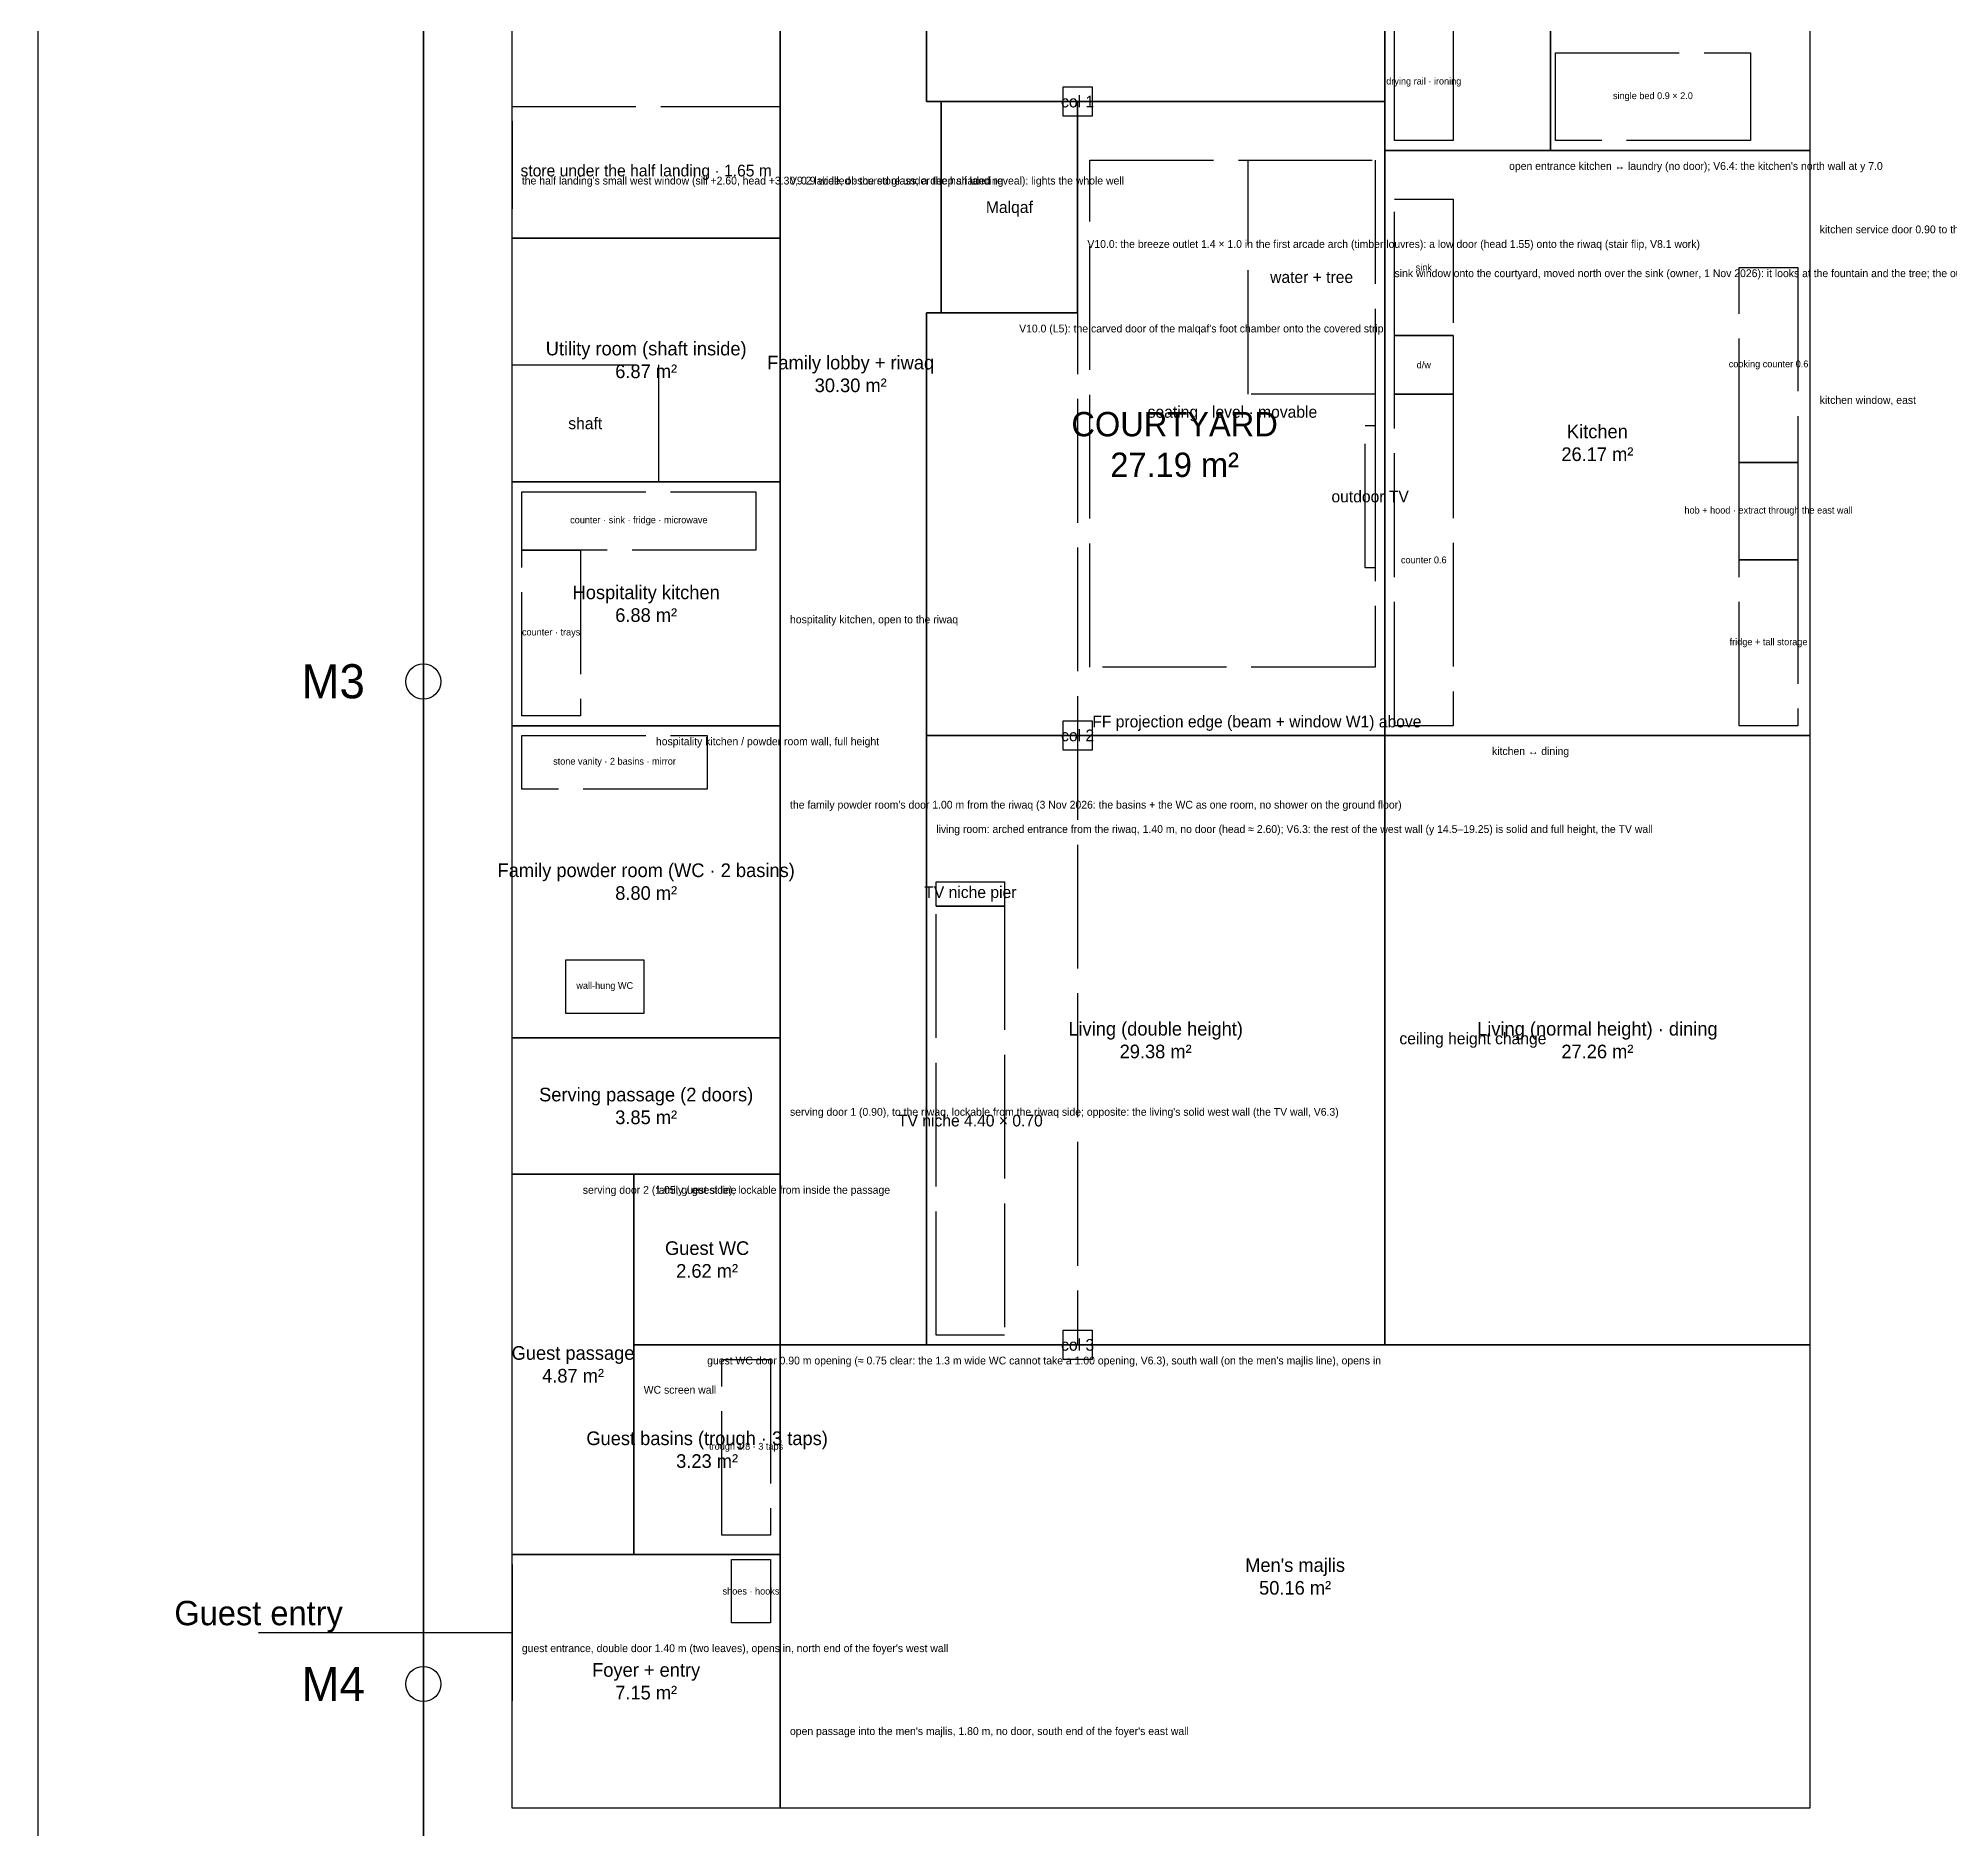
# Model space of a CAD drawing. Header units: metres. Extents: x -6.5 to 29.5, y -46.7 to 1.9.
# Drawn here: x -3.95 to 15.65, y -30.28 to -11.92 of the extents above; entities that cross this region are included whole.
import ezdxf

# ---------------------------------------------------------------- set-up
doc = ezdxf.new("R2010")
doc.units = ezdxf.units.M
doc.linetypes.add('DASHED', pattern=[1.524, 1.27, -0.254])
for name, color, linetype in [('AIR-TOWER', 4, 'CONTINUOUS'), ('BUILDING-OUTLINE', 1, 'CONTINUOUS'), ('COURTYARD', 150, 'CONTINUOUS'), ('DOORS', 1, 'CONTINUOUS'), ('ENTRIES', 30, 'CONTINUOUS'), ('FIXTURES', 8, 'DASHED'), ('MARKS', 4, 'DASHED'), ('OPENINGS', 6, 'CONTINUOUS'), ('ROOM-LABELS', 7, 'CONTINUOUS'), ('ROOMS-CIRC', 9, 'CONTINUOUS'), ('ROOMS-CORE', 252, 'CONTINUOUS'), ('ROOMS-FAMILY', 40, 'CONTINUOUS'), ('ROOMS-GUEST', 32, 'CONTINUOUS'), ('ROOMS-SERVICE', 140, 'CONTINUOUS'), ('SITE-DRIVEWAY', 5, 'CONTINUOUS'), ('SITE-ENVELOPE', 3, 'CONTINUOUS'), ('SITE-LAND', 8, 'CONTINUOUS'), ('SITE-PEGS', 94, 'CONTINUOUS'), ('WALLS-SPECIAL', 7, 'CONTINUOUS'), ('WINDOWS', 4, 'CONTINUOUS')]:
    doc.layers.add(name, color=color, linetype=linetype)

msp = doc.modelspace()

# ---------------------------------------------------------------- linework, layer by layer
at = {"layer": 'AIR-TOWER'}
msp.add_lwpolyline([(5.31, -12.5734), (6.71, -12.5734), (6.71, -14.7404), (5.31, -14.7404)], close=True, dxfattribs=at)
at = {"layer": 'BUILDING-OUTLINE'}
msp.add_lwpolyline([(0.91, -6.0734), (11.371, -6.0734), (14.221, -11.3184), (14.221, -30.0734), (0.91, -30.0734)], close=True, dxfattribs=at)
at = {"layer": 'COURTYARD'}
msp.add_lwpolyline([(5.16, -14.7404), (6.71, -14.7404), (6.71, -12.5734), (9.86, -12.5734), (9.86, -19.0734), (5.16, -19.0734)], close=True, dxfattribs=at)
at = {"layer": 'DOORS'}
for p, q in [((3.66, -12.7734), (3.66, -13.6734)), ((6.71, -13.1734), (6.71, -14.5734)), ((14.221, -13.2734), (14.221, -14.1734)), ((5.51, -14.7404), (6.51, -14.7404)), ((0.91, -18.9734), (3.66, -18.9734)), ((3.66, -19.1234), (3.66, -20.1234)), ((5.16, -19.1734), (5.16, -20.5734)), ((10.31, -19.0734), (11.41, -19.0734)), ((3.66, -22.3234), (3.66, -23.2234)), ((1.01, -23.5734), (2.06, -23.5734)), ((2.36, -25.3234), (3.26, -25.3234)), ((0.91, -27.5734), (0.91, -28.9734))]:
    msp.add_line(p, q, dxfattribs=at)
at = {"layer": 'ENTRIES'}
msp.add_line((-1.69, -28.2734), (0.91, -28.2734), dxfattribs=at)
at = {"layer": 'FIXTURES'}
for points in [[(9.96, -11.7734), (10.56, -11.7734), (10.56, -12.9734), (9.96, -12.9734)], [(11.61, -12.0734), (13.61, -12.0734), (13.61, -12.9734), (11.61, -12.9734)], [(9.96, -13.5734), (10.56, -13.5734), (10.56, -14.9734), (9.96, -14.9734)], [(13.496, -14.2734), (14.096, -14.2734), (14.096, -16.2734), (13.496, -16.2734)], [(9.96, -14.9734), (10.56, -14.9734), (10.56, -15.5734), (9.96, -15.5734)], [(9.96, -15.5734), (10.56, -15.5734), (10.56, -18.9734), (9.96, -18.9734)], [(13.496, -16.2734), (14.096, -16.2734), (14.096, -17.2734), (13.496, -17.2734)], [(1.01, -16.5734), (3.41, -16.5734), (3.41, -17.1734), (1.01, -17.1734)], [(1.01, -17.1734), (1.61, -17.1734), (1.61, -18.8734), (1.01, -18.8734)], [(13.496, -17.2734), (14.096, -17.2734), (14.096, -18.9734), (13.496, -18.9734)], [(1.01, -19.0734), (2.91, -19.0734), (2.91, -19.6234), (1.01, -19.6234)], [(1.46, -21.3734), (2.26, -21.3734), (2.26, -21.9234), (1.46, -21.9234)], [(3.06, -25.4734), (3.56, -25.4734), (3.56, -27.2734), (3.06, -27.2734)], [(3.16, -27.5234), (3.56, -27.5234), (3.56, -28.1734), (3.16, -28.1734)]]:
    msp.add_lwpolyline(points, close=True, dxfattribs=at)
at = {"layer": 'MARKS'}
for p, q in [((6.71, -12.5734), (6.71, -25.3234)), ((9.86, -19.0734), (9.86, -25.3234))]:
    msp.add_line(p, q, dxfattribs=at)
for points in [[(6.56, -12.4234), (6.86, -12.4234), (6.86, -12.7234), (6.56, -12.7234)], [(0.91, -12.6234), (3.66, -12.6234), (3.66, -13.9734), (0.91, -13.9734)], [(6.835, -13.1734), (9.76, -13.1734), (9.76, -18.3734), (6.835, -18.3734)], [(8.46, -13.1734), (9.76, -13.1734), (9.76, -15.5734), (8.46, -15.5734)], [(0.91, -15.2734), (2.41, -15.2734), (2.41, -16.4734), (0.91, -16.4734)], [(9.66, -15.8934), (9.76, -15.8934), (9.76, -17.3534), (9.66, -17.3534)], [(6.56, -18.9234), (6.86, -18.9234), (6.86, -19.2234), (6.56, -19.2234)], [(5.26, -20.5734), (5.96, -20.5734), (5.96, -20.8234), (5.26, -20.8234)], [(5.26, -20.8234), (5.96, -20.8234), (5.96, -25.2234), (5.26, -25.2234)], [(6.56, -25.1734), (6.86, -25.1734), (6.86, -25.4734), (6.56, -25.4734)]]:
    msp.add_lwpolyline(points, close=True, dxfattribs=at)
at = {"layer": 'OPENINGS'}
for p, q in [((10.61, -13.0734), (11.46, -13.0734)), ((3.66, -16.6734), (3.66, -18.7734)), ((3.66, -28.2234), (3.66, -30.0234))]:
    msp.add_line(p, q, dxfattribs=at)
at = {"layer": 'ROOMS-CIRC'}
msp.add_lwpolyline([(3.16, -6.0734), (5.16, -6.0734), (5.16, -12.5734), (5.31, -12.5734), (5.31, -14.7404), (5.16, -14.7404), (5.16, -25.3234), (3.66, -25.3234), (3.66, -8.2734), (3.16, -8.2734)], close=True, dxfattribs=at)
at = {"layer": 'ROOMS-CORE'}
for points in [[(0.91, -8.2734), (3.66, -8.2734), (3.66, -13.9734), (0.91, -13.9734)], [(0.91, -13.9734), (3.66, -13.9734), (3.66, -16.4734), (0.91, -16.4734)]]:
    msp.add_lwpolyline(points, close=True, dxfattribs=at)
at = {"layer": 'ROOMS-FAMILY'}
for points in [[(5.16, -6.0734), (9.86, -6.0734), (9.86, -12.5734), (5.16, -12.5734)], [(5.16, -19.0734), (9.86, -19.0734), (9.86, -25.3234), (5.16, -25.3234)], [(9.86, -19.0734), (14.221, -19.0734), (14.221, -25.3234), (9.86, -25.3234)]]:
    msp.add_lwpolyline(points, close=True, dxfattribs=at)
at = {"layer": 'ROOMS-GUEST'}
for points in [[(0.91, -23.5734), (2.16, -23.5734), (2.16, -27.4734), (0.91, -27.4734)], [(2.16, -23.5734), (3.66, -23.5734), (3.66, -25.3234), (2.16, -25.3234)], [(2.16, -25.3234), (3.66, -25.3234), (3.66, -27.4734), (2.16, -27.4734)], [(3.66, -25.3234), (14.221, -25.3234), (14.221, -30.0734), (3.66, -30.0734)], [(0.91, -27.4734), (3.66, -27.4734), (3.66, -30.0734), (0.91, -30.0734)]]:
    msp.add_lwpolyline(points, close=True, dxfattribs=at)
at = {"layer": 'ROOMS-SERVICE'}
for points in [[(9.86, -8.8734), (11.56, -8.8734), (11.56, -13.0734), (9.86, -13.0734)], [(11.56, -8.8734), (12.892, -8.8734), (14.221, -11.3184), (14.221, -13.0734), (11.56, -13.0734)], [(9.86, -13.0734), (14.221, -13.0734), (14.221, -19.0734), (9.86, -19.0734)], [(0.91, -16.4734), (3.66, -16.4734), (3.66, -18.9734), (0.91, -18.9734)], [(0.91, -18.9734), (3.66, -18.9734), (3.66, -22.1734), (0.91, -22.1734)], [(0.91, -22.1734), (3.66, -22.1734), (3.66, -23.5734), (0.91, -23.5734)]]:
    msp.add_lwpolyline(points, close=True, dxfattribs=at)
at = {"layer": 'SITE-DRIVEWAY'}
msp.add_lwpolyline([(-3.95, -0.73), (0, 0), (0, -38.86), (-3.95, -39.59)], close=True, dxfattribs=at)
at = {"layer": 'SITE-ENVELOPE'}
msp.add_lwpolyline([(0, -38.86), (0, -3.05), (9.18, -1.36), (9.67, -1.22), (10.48, -1.65), (13.55, -7.3), (14.06, -8.86), (15.35, -9.4), (18.4, -14.8), (21.13, -21.04), (24.77, -34.3)], close=True, dxfattribs=at)
at = {"layer": 'SITE-LAND'}
msp.add_lwpolyline([(0, 0), (8.64, 1.59), (11.96, -0.17), (15.39, -6.51), (15.68, -7.37), (16.75, -7.83), (20.19, -13.91), (23.02, -20.37), (26.74, -33.94), (0, -38.86)], close=True, dxfattribs=at)
at = {"layer": 'SITE-PEGS'}
for centre in [(0, -18.52), (0, -28.8)]:
    msp.add_circle(centre, 0.18, dxfattribs=at)
at = {"layer": 'WALLS-SPECIAL'}
for p, q in [((9.86, -6.0734), (9.86, -12.5734)), ((0.91, -23.5734), (3.66, -23.5734)), ((2.16, -25.3234), (2.16, -25.9234))]:
    msp.add_line(p, q, dxfattribs=at)
at = {"layer": 'WINDOWS'}
for p, q in [((0.91, -12.7734), (0.91, -13.6734)), ((9.86, -13.3734), (9.86, -14.9734)), ((14.221, -14.7734), (14.221, -16.1734))]:
    msp.add_line(p, q, dxfattribs=at)

# ---------------------------------------------------------------- texts
at = {"layer": 'AIR-TOWER', "insert": (6.01, -13.6734), "char_height": 0.12, "attachment_point": 5}
msp.add_mtext('Malqaf', dxfattribs=at)
at = {"layer": 'DOORS', "char_height": 0.08, "attachment_point": 1}
for s, insert in [('V9.2 labelled · the store under the half landing', (3.76, -13.3434)), ('kitchen service door 0.90 to the east yard, lockable (owner decision), north end of the east wall (V6.4: moved 0.5 m with the wall)', (14.321, -13.8434)), ('V10.0: the breeze outlet 1.4 × 1.0 in the first arcade arch (timber louvres): a low door (head 1.55) onto the riwaq (stair flip, V8.1 work)', (6.81, -13.9934)), ("V10.0 (L5): the carved door of the malqaf's foot chamber onto the covered strip", (6.11, -14.8604)), ('hospitality kitchen / powder room wall, full height', (2.385, -19.0934)), ('kitchen ↔ dining', (10.96, -19.1934)), ("the family powder room's door 1.00 m from the riwaq (3 Nov 2026: the basins + the WC as one room, no shower on the ground floor)", (3.76, -19.7434)), ('living room: arched entrance from the riwaq, 1.40 m, no door (head ≈ 2.60); V6.3: the rest of the west wall (y 14.5–19.25) is solid and full height, the TV wall', (5.26, -19.9934)), ("serving door 1 (0.90), to the riwaq, lockable from the riwaq side; opposite: the living's solid west wall (the TV wall, V6.3)", (3.76, -22.8934)), ('serving door 2 (1.05, guest side), lockable from inside the passage', (1.635, -23.6934)), ("guest WC door 0.90 m opening (≈ 0.75 clear: the 1.3 m wide WC cannot take a 1.00 opening, V6.3), south wall (on the men's majlis line), opens in", (2.91, -25.4434)), ("guest entrance, double door 1.40 m (two leaves), opens in, north end of the foyer's west wall", (1.01, -28.3934))]:
    msp.add_mtext(s, dxfattribs=dict(at, insert=insert))
at = {"layer": 'ENTRIES', "insert": (-1.69, -28.2734), "char_height": 0.25, "attachment_point": 8}
msp.add_mtext('Guest entry', dxfattribs=at)
at = {"layer": 'FIXTURES', "char_height": 0.07, "attachment_point": 5}
for s, insert in [('drying rail · ironing', (10.26, -12.3734)), ('single bed 0.9 × 2.0', (12.61, -12.5234)), ('sink', (10.26, -14.2734)), ('d/w', (10.26, -15.2734)), ('cooking counter 0.6', (13.796, -15.2734)), ('counter · sink · fridge · microwave', (2.21, -16.8734)), ('hob + hood · extract through the east wall', (13.796, -16.7734)), ('counter 0.6', (10.26, -17.2734)), ('counter · trays', (1.31, -18.0234)), ('fridge + tall storage', (13.796, -18.1234)), ('stone vanity · 2 basins · mirror', (1.96, -19.3484)), ('wall-hung WC', (1.86, -21.6484)), ('trough 1.8 · 3 taps', (3.31, -26.3734)), ('shoes · hooks', (3.36, -27.8484))]:
    msp.add_mtext(s, dxfattribs=dict(at, insert=insert))
at = {"layer": 'MARKS', "char_height": 0.12}
for s, insert, attachment_point in [('col 1', (6.71, -12.5734), 5), ('store under the half landing · 1.65 m', (2.285, -13.2984), 5), ('water + tree', (9.11, -14.3734), 5), ('shaft', (1.66, -15.8734), 5), ('seating · level · movable', (8.2975, -15.7734), 5), ('outdoor TV', (9.71, -16.6234), 5), ('col 2', (6.71, -19.0734), 5), ('FF projection edge (beam + window W1) above', (6.86, -18.9484), 4), ('TV niche pier', (5.61, -20.6984), 5), ('ceiling height change', (10.01, -22.1984), 4), ('TV niche 4.40 × 0.70', (5.61, -23.0234), 5), ('col 3', (6.71, -25.3234), 5)]:
    msp.add_mtext(s, dxfattribs=dict(at, insert=insert, attachment_point=attachment_point))
at = {"layer": 'OPENINGS', "char_height": 0.08, "attachment_point": 1}
for s, insert in [("open entrance kitchen ↔ laundry (no door); V6.4: the kitchen's north wall at y 7.0", (11.135, -13.1934)), ('hospitality kitchen, open to the riwaq', (3.76, -17.8434)), ("open passage into the men's majlis, 1.80 m, no door, south end of the foyer's east wall", (3.76, -29.2434))]:
    msp.add_mtext(s, dxfattribs=dict(at, insert=insert))
at = {"layer": 'ROOM-LABELS', "attachment_point": 5}
for s, insert, char_height in [('Utility room (shaft inside)\\P6.87 m²', (2.285, -15.2234), 0.14), ('Family lobby + riwaq\\P30.30 m²', (4.3825, -15.367), 0.14), ('COURTYARD\\P27.19 m²', (7.7046, -16.091), 0.25), ('Kitchen\\P26.17 m²', (12.0405, -16.0734), 0.14), ('Hospitality kitchen\\P6.88 m²', (2.285, -17.7234), 0.14), ('Family powder room (WC · 2 basins)\\P8.80 m²', (2.285, -20.5734), 0.14), ('Living (double height)\\P29.38 m²', (7.51, -22.1984), 0.14), ('Living (normal height) · dining\\P27.26 m²', (12.0405, -22.1984), 0.14), ('Serving passage (2 doors)\\P3.85 m²', (2.285, -22.8734), 0.14), ('Guest WC\\P2.62 m²', (2.91, -24.4484), 0.14), ('Guest passage\\P4.87 m²', (1.535, -25.5234), 0.14), ('Guest basins (trough · 3 taps)\\P3.23 m²', (2.91, -26.3984), 0.14), ("Men's majlis\\P50.16 m²", (8.9405, -27.6984), 0.14), ('Foyer + entry\\P7.15 m²', (2.285, -28.7734), 0.14)]:
    msp.add_mtext(s, dxfattribs=dict(at, insert=insert, char_height=char_height))
at = {"layer": 'SITE-PEGS', "char_height": 0.35, "attachment_point": 6}
for s, insert in [('M3', (-0.6, -18.52)), ('M4', (-0.6, -28.8))]:
    msp.add_mtext(s, dxfattribs=dict(at, insert=insert))
at = {"layer": 'WALLS-SPECIAL', "char_height": 0.08, "attachment_point": 1}
for s, insert in [('family / guest line', (2.385, -23.6934)), ('WC screen wall', (2.26, -25.7434))]:
    msp.add_mtext(s, dxfattribs=dict(at, insert=insert))
at = {"layer": 'WINDOWS', "char_height": 0.08, "attachment_point": 1}
for s, insert in [("the half landing's small west window (sill +2.60, head +3.30, 0.9 wide, obscured glass, a deep shaded reveal): lights the whole well", (1.01, -13.3434)), ('sink window onto the courtyard, moved north over the sink (owner, 1 Nov 2026): it looks at the fountain and the tree; the outdoor TV south of it', (9.96, -14.2934)), ('kitchen window, east', (14.321, -15.5934))]:
    msp.add_mtext(s, dxfattribs=dict(at, insert=insert))

doc.saveas('drawing.dxf')
